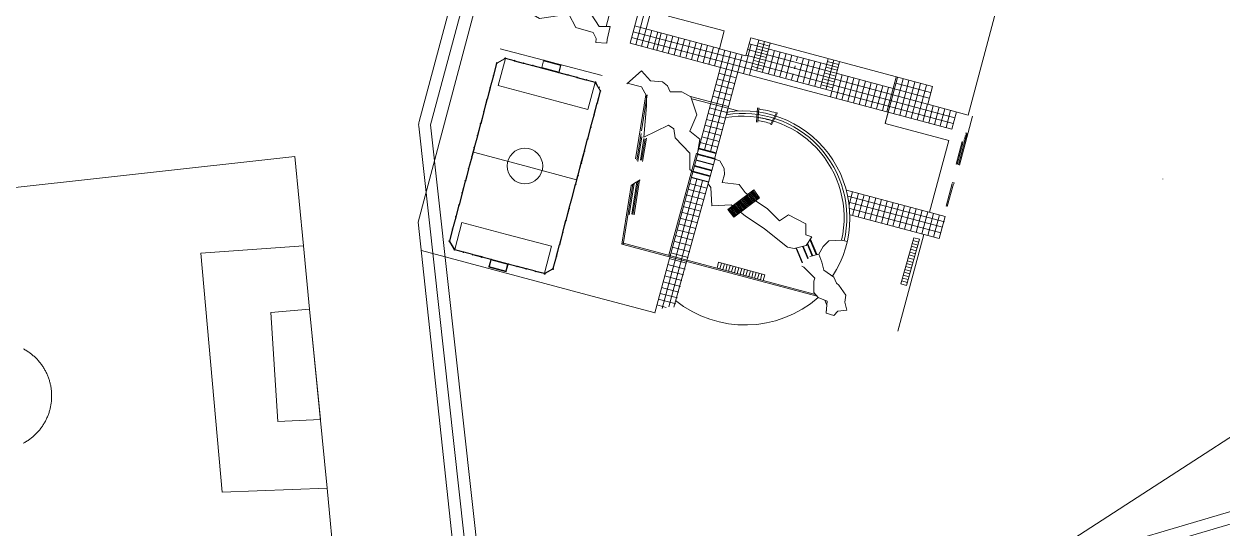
# Model space of a CAD drawing. Header units: metres. Extents: x 328903 to 333883, y 373406 to 381110.
# Drawn here: x 331306.1 to 331506.2, y 375853.1 to 375937.3 of the extents above; entities that cross this region are included whole.
import ezdxf

# ---------------------------------------------------------------- set-up
doc = ezdxf.new("R2010")
doc.units = ezdxf.units.M
doc.header["$MEASUREMENT"] = 0
for name, color, linetype in [('Aukalínur', 7, 'Continuous'), ('Byggingar', 7, 'Continuous'), ('Gangstétt', 7, 'Continuous'), ('Lóðir', 7, 'Continuous')]:
    doc.layers.add(name, color=color, linetype=linetype)

msp = doc.modelspace()

# ---------------------------------------------------------------- linework, layer by layer
at = {"layer": 'Aukalínur', "color": 18, "linetype": 'Continuous', "lineweight": 0, "ltscale": 3.31832, "true_color": 0x000000, "flags": 128}
for points in [[(331407.283, 375934.115), (331418.696, 375976.979)], [(331408.249, 375933.858), (331418.34, 375971.757)], [(331409.97, 375936.499), (331419.303, 375971.495)], [(331407.584, 375953.026), (331403.286, 375936.912)], [(331401.576, 375934.233), (331401.606, 375934.893), (331401.101, 375935.903), (331398.239, 375936.744), (331397.061, 375938.931), (331392.179, 375938.258), (331389.486, 375939.772), (331388.98, 375942.632), (331393.357, 375942.464), (331396.556, 375942.296), (331399.081, 375941.454), (331399.081, 375939.772), (331400.764, 375938.931), (331402.111, 375936.912), (331403.963, 375936.912), (331403.458, 375934.725), (331403.4, 375934.087)], [(331407.792, 375936.029), (331426.385, 375931.085)], [(331408.054, 375937.011), (331422.182, 375933.242)], [(331409.196, 375933.605), (331409.97, 375936.5)], [(331410.162, 375933.347), (331410.936, 375936.241)], [(331411.128, 375933.089), (331411.902, 375935.983)], [(331411.747, 375932.923), (331412.509, 375935.776)], [(331403.4, 375934.087), (331401.576, 375934.233)], [(331407.283, 375934.116), (331427.205, 375928.795)], [(331407.54, 375935.081), (331427.2, 375929.831)], [(331412.713, 375932.665), (331413.475, 375935.518)], [(331413.679, 375932.407), (331414.441, 375935.26)], [(331414.645, 375932.149), (331415.408, 375935.001)], [(331415.611, 375931.891), (331416.374, 375934.743)], [(331416.577, 375931.633), (331417.34, 375934.485)], [(331417.544, 375931.375), (331418.306, 375934.227)], [(331418.51, 375931.117), (331419.272, 375933.968)], [(331419.476, 375930.859), (331420.238, 375933.71)], [(331427.54, 375933.924), (331426.241, 375929.053)], [(331427.169, 375934.024), (331442.029, 375930.028)], [(331428.767, 375934.629), (331427.491, 375929.845)], [(331429.733, 375934.37), (331428.457, 375929.588)], [(331428.639, 375934.146), (331430.57, 375933.627)], [(331430.699, 375934.11), (331429.424, 375929.33)], [(331402.635, 375928.718), (331385.568, 375933.178)], [(331386.338, 375931.621), (331386.42, 375931.668)], [(331386.512, 375931.644), (331386.42, 375931.668)], [(331424.103, 375932.678), (331419.733, 375916.295)], [(331420.442, 375930.601), (331421.204, 375933.452)], [(331425.069, 375932.421), (331420.699, 375916.037)], [(331422.17, 375933.194), (331421.41, 375930.343)], [(331423.136, 375932.936), (331422.376, 375930.085)], [(331426.035, 375932.163), (331425.274, 375929.311)], [(331426.651, 375932.092), (331456.958, 375923.938)], [(331426.911, 375933.058), (331434.644, 375930.978)], [(331428.125, 375932.223), (331430.057, 375931.704)], [(331428.383, 375933.189), (331430.315, 375932.67)], [(331431.407, 375932.884), (331430.39, 375929.072)], [(331432.372, 375932.624), (331431.356, 375928.814)], [(331433.338, 375932.365), (331432.322, 375928.557)], [(331434.304, 375932.105), (331433.289, 375928.299)], [(331435.27, 375931.845), (331435.082, 375931.144)], [(331384.991, 375930.713), (331384.477, 375928.779)], [(331384.535, 375928.764), (331385.049, 375930.698)], [(331384.933, 375930.729), (331384.957, 375930.82)], [(331385.049, 375930.698), (331384.933, 375930.729)], [(331385.039, 375930.868), (331384.957, 375930.82)], [(331385.1, 375930.764), (331385.039, 375930.868)], [(331385.1, 375930.764), (331385.049, 375930.698)], [(331385.07, 375930.816), (331386.368, 375931.569)], [(331385.1, 375930.764), (331386.398, 375931.517)], [(331386.481, 375931.528), (331385.282, 375927.017)], [(331386.398, 375931.517), (331386.338, 375931.621)], [(331386.398, 375931.517), (331386.481, 375931.528)], [(331386.481, 375931.528), (331386.512, 375931.644)], [(331386.481, 375931.528), (331387.931, 375931.142)], [(331386.496, 375931.586), (331387.947, 375931.2)], [(331387.931, 375931.142), (331387.962, 375931.258)], [(331388.009, 375931.122), (331387.931, 375931.142)], [(331387.962, 375931.258), (331388.039, 375931.238)], [(331388.039, 375931.238), (331388.009, 375931.122)], [(331389.459, 375930.736), (331388.009, 375931.122)], [(331389.475, 375930.794), (331388.024, 375931.18)], [(331389.459, 375930.736), (331389.49, 375930.852)], [(331389.536, 375930.716), (331389.459, 375930.736)], [(331389.49, 375930.852), (331389.567, 375930.832)], [(331389.567, 375930.832), (331389.536, 375930.716)], [(331389.536, 375930.716), (331390.987, 375930.33)], [(331389.552, 375930.774), (331391.002, 375930.388)], [(331390.987, 375930.33), (331391.018, 375930.446)], [(331391.064, 375930.309), (331390.987, 375930.33)], [(331391.018, 375930.446), (331391.095, 375930.425)], [(331391.095, 375930.425), (331391.064, 375930.309)], [(331391.064, 375930.309), (331392.515, 375929.924)], [(331391.08, 375930.367), (331392.53, 375929.982)], [(331392.515, 375929.924), (331392.546, 375930.04)], [(331392.515, 375929.924), (331393.965, 375929.538)], [(331392.592, 375929.903), (331392.515, 375929.924)], [(331392.841, 375931.152), (331392.546, 375930.04)], [(331392.546, 375930.04), (331393.996, 375929.654)], [(331392.546, 375930.04), (331392.623, 375930.019)], [(331392.623, 375930.019), (331392.592, 375929.903)], [(331392.841, 375931.152), (331392.872, 375931.268)], [(331392.841, 375931.152), (331394.292, 375930.766)], [(331392.919, 375931.131), (331392.841, 375931.152)], [(331392.872, 375931.268), (331394.323, 375930.882)], [(331392.949, 375931.247), (331392.872, 375931.268)], [(331392.949, 375931.247), (331392.919, 375931.131)], [(331395.742, 375930.38), (331394.292, 375930.766)], [(331395.773, 375930.496), (331394.323, 375930.882)], [(331395.369, 375929.289), (331395.665, 375930.401)], [(331395.742, 375930.38), (331395.447, 375929.268)], [(331395.696, 375930.517), (331395.665, 375930.401)], [(331395.665, 375930.401), (331395.742, 375930.38)], [(331395.696, 375930.517), (331395.773, 375930.496)], [(331395.742, 375930.38), (331395.773, 375930.496)], [(331418.595, 375915.945), (331422.374, 375930.085)], [(331427.2, 375929.831), (331426.112, 375930.121)], [(331426.381, 375931.087), (331461.525, 375921.636)], [(331427.2, 375929.831), (331461.268, 375920.67)], [(331427.592, 375930.253), (331429.523, 375929.734)], [(331427.861, 375931.258), (331429.793, 375930.739)], [(331434.644, 375930.978), (331457.219, 375924.908)], [(331434.869, 375930.344), (331434.734, 375929.838)], [(331436.235, 375931.586), (331435.221, 375927.784)], [(331437.201, 375931.326), (331436.187, 375927.526)], [(331438.167, 375931.066), (331437.153, 375927.268)], [(331439.132, 375930.807), (331438.12, 375927.011)], [(331440.356, 375931.513), (331439.086, 375926.753)], [(331439.978, 375930.096), (331441.909, 375929.577)], [(331441.321, 375931.254), (331440.052, 375926.495)], [(331440.233, 375931.053), (331442.164, 375930.534)], [(331442.287, 375930.994), (331441.018, 375926.238)], [(331384.456, 375928.702), (331383.942, 375926.768)], [(331384, 375926.752), (331384.514, 375928.686)], [(331384.398, 375928.717), (331384.419, 375928.795)], [(331384.514, 375928.686), (331384.398, 375928.717)], [(331384.419, 375928.795), (331384.535, 375928.764)], [(331384.535, 375928.764), (331384.514, 375928.686)], [(331395.416, 375929.152), (331393.965, 375929.538)], [(331395.447, 375929.268), (331393.996, 375929.654)], [(331395.369, 375929.289), (331395.338, 375929.173)], [(331395.338, 375929.173), (331395.416, 375929.152)], [(331395.447, 375929.268), (331395.369, 375929.289)], [(331395.416, 375929.152), (331395.447, 375929.268)], [(331396.866, 375928.767), (331395.416, 375929.152)], [(331396.882, 375928.825), (331395.431, 375929.21)], [(331396.897, 375928.883), (331396.866, 375928.767)], [(331396.866, 375928.767), (331396.944, 375928.746)], [(331396.974, 375928.862), (331396.897, 375928.883)], [(331396.944, 375928.746), (331396.974, 375928.862)], [(331398.394, 375928.36), (331396.944, 375928.746)], [(331398.41, 375928.418), (331396.959, 375928.804)], [(331398.425, 375928.476), (331398.394, 375928.36)], [(331398.394, 375928.36), (331398.471, 375928.34)], [(331398.502, 375928.456), (331398.425, 375928.476)], [(331398.471, 375928.34), (331398.502, 375928.456)], [(331398.471, 375928.34), (331399.922, 375927.954)], [(331398.487, 375928.398), (331399.937, 375928.012)], [(331399.953, 375928.07), (331399.922, 375927.954)], [(331399.922, 375927.954), (331399.999, 375927.934)], [(331400.03, 375928.05), (331399.953, 375928.07)], [(331399.999, 375927.934), (331400.03, 375928.05)], [(331401.45, 375927.548), (331399.999, 375927.934)], [(331401.465, 375927.606), (331400.015, 375927.992)], [(331406.739, 375927.331), (331409.181, 375929.509)], [(331409.181, 375929.509), (331409.181, 375929.509), (331410.696, 375927.827), (331412.717, 375927.659), (331413.558, 375926.986), (331414.01, 375925.966), (331415.936, 375925.966), (331417.463, 375925.17), (331418.458, 375922.118), (331417.262, 375919.415), (331418.945, 375918.069), (331418.565, 375915.768), (331418.617, 375915.663)], [(331421.381, 375914.754), (331425.273, 375929.311)], [(331421.858, 375928.153), (331424.756, 375927.378)], [(331422.116, 375929.119), (331425.014, 375928.344)], [(331427.205, 375928.795), (331461.025, 375919.763)], [(331427.44, 375929.652), (331427.211, 375928.794)], [(331434.509, 375928.995), (331434.255, 375928.041)], [(331439.462, 375928.162), (331441.393, 375927.643)], [(331439.72, 375929.13), (331441.651, 375928.611)], [(331442.737, 375928.802), (331441.703, 375924.923)], [(331443.703, 375928.542), (331442.669, 375924.665)], [(331444.669, 375928.283), (331443.635, 375924.407)], [(331445.634, 375928.023), (331444.601, 375924.149)], [(331446.6, 375927.763), (331445.567, 375923.891)], [(331451.944, 375928.397), (331449.881, 375920.668)], [(331451.941, 375928.385), (331449.909, 375920.767)], [(331451.712, 375928.46), (331450.165, 375922.663)], [(331452.907, 375928.128), (331451.364, 375922.343)], [(331453.873, 375927.87), (331452.33, 375922.085)], [(331383.922, 375926.69), (331383.407, 375924.756)], [(331383.465, 375924.741), (331383.98, 375926.675)], [(331383.864, 375926.706), (331383.884, 375926.783)], [(331383.98, 375926.675), (331383.864, 375926.706)], [(331383.884, 375926.783), (331384, 375926.752)], [(331384, 375926.752), (331383.98, 375926.675)], [(331385.282, 375927.017), (331392.766, 375925.027)], [(331401.45, 375927.548), (331400.251, 375923.037)], [(331401.45, 375927.548), (331401.481, 375927.664)], [(331401.516, 375927.497), (331401.45, 375927.548)], [(331401.481, 375927.664), (331401.572, 375927.64)], [(331401.516, 375927.497), (331401.62, 375927.557)], [(331402.269, 375926.199), (331401.516, 375927.497)], [(331402.321, 375926.229), (331401.568, 375927.527)], [(331401.62, 375927.557), (331401.572, 375927.64)], [(331401.766, 375924.182), (331402.28, 375926.116)], [(331402.338, 375926.101), (331401.824, 375924.167)], [(331402.247, 375926.752), (331402.129, 375926.783)], [(331402.269, 375926.199), (331402.373, 375926.259)], [(331402.269, 375926.199), (331402.28, 375926.116)], [(331402.28, 375926.116), (331402.396, 375926.085)], [(331402.373, 375926.259), (331402.421, 375926.177)], [(331402.396, 375926.085), (331402.421, 375926.177)], [(331417.765, 375912.638), (331417.262, 375913.022), (331417.262, 375915.714), (331414.82, 375918.3), (331414.608, 375919.788), (331413.712, 375920.409), (331409.58, 375918.432), (331410.023, 375923.621), (331410.023, 375925.304), (331409.181, 375926.818), (331406.825, 375927.407)], [(331421.341, 375926.221), (331424.24, 375925.446)], [(331421.6, 375927.187), (331424.498, 375926.412)], [(331439.194, 375927.158), (331441.125, 375926.639)], [(331440.967, 375926.044), (331440.737, 375925.181)], [(331447.566, 375927.504), (331446.533, 375923.633)], [(331448.532, 375927.244), (331447.5, 375923.375)], [(331449.497, 375926.984), (331448.466, 375923.117)], [(331450.463, 375926.725), (331449.432, 375922.859)], [(331451.686, 375927.431), (331457.479, 375925.874)], [(331454.84, 375927.612), (331453.296, 375921.827)], [(331455.806, 375927.355), (331454.263, 375921.569)], [(331456.772, 375927.097), (331455.229, 375921.311)], [(331383.387, 375924.679), (331382.873, 375922.745)], [(331382.931, 375922.73), (331383.445, 375924.664)], [(331383.329, 375924.694), (331383.349, 375924.772)], [(331383.445, 375924.664), (331383.329, 375924.694)], [(331383.349, 375924.772), (331383.465, 375924.741)], [(331383.465, 375924.741), (331383.445, 375924.664)], [(331400.251, 375923.037), (331392.766, 375925.027)], [(331401.231, 375922.171), (331401.745, 375924.105)], [(331401.803, 375924.089), (331401.289, 375922.155)], [(331401.766, 375924.182), (331401.745, 375924.105)], [(331401.745, 375924.105), (331401.861, 375924.074)], [(331401.882, 375924.151), (331401.766, 375924.182)], [(331401.861, 375924.074), (331401.882, 375924.151)], [(331409.91, 375925.506), (331408.196, 375914.813)], [(331410.147, 375925.468), (331409.186, 375919.472)], [(331417.396, 375925.205), (331423.723, 375923.513)], [(331425.327, 375922.789), (331417.579, 375924.813)], [(331421.083, 375925.254), (331423.981, 375924.479)], [(331456.958, 375923.938), (331456.195, 375921.053)], [(331382.852, 375922.668), (331382.338, 375920.734)], [(331382.396, 375920.718), (331382.91, 375922.652)], [(331382.794, 375922.683), (331382.815, 375922.76)], [(331382.91, 375922.652), (331382.794, 375922.683)], [(331382.815, 375922.76), (331382.931, 375922.73)], [(331382.931, 375922.73), (331382.91, 375922.652)], [(331400.697, 375920.159), (331401.211, 375922.093)], [(331401.269, 375922.078), (331400.755, 375920.144)], [(331401.231, 375922.171), (331401.211, 375922.093)], [(331401.211, 375922.093), (331401.327, 375922.062)], [(331401.347, 375922.14), (331401.231, 375922.171)], [(331401.327, 375922.062), (331401.347, 375922.14)], [(331420.308, 375922.355), (331423.206, 375921.58)], [(331420.566, 375923.322), (331423.465, 375922.547)], [(331423.576, 375922.545), (331423.423, 375922.392)], [(331428.596, 375923.321), (331428.42, 375920.918)], [(331428.795, 375923.307), (331428.619, 375920.904)], [(331431.727, 375922.545), (331430.73, 375920.552)], [(331431.906, 375922.455), (331430.909, 375920.463)], [(331456.19, 375921.054), (331456.503, 375922.226)], [(331457.925, 375923.658), (331457.161, 375920.795)], [(331458.891, 375923.4), (331458.127, 375920.537)], [(331459.857, 375923.143), (331459.093, 375920.279)], [(331460.824, 375922.885), (331460.059, 375920.021)], [(331461.79, 375922.627), (331461.025, 375919.763)], [(331464.491, 375921.907), (331462.319, 375913.762)], [(331384.91, 375821.311), (331373.979, 375920.493)], [(331382.318, 375920.656), (331381.803, 375918.722)], [(331381.861, 375918.707), (331382.376, 375920.641)], [(331382.259, 375920.672), (331382.28, 375920.749)], [(331382.376, 375920.641), (331382.259, 375920.672)], [(331382.28, 375920.749), (331382.396, 375920.718)], [(331382.396, 375920.718), (331382.376, 375920.641)], [(331400.162, 375918.148), (331400.676, 375920.082)], [(331400.734, 375920.067), (331400.22, 375918.133)], [(331400.697, 375920.159), (331400.676, 375920.082)], [(331400.676, 375920.082), (331400.792, 375920.051)], [(331400.813, 375920.128), (331400.697, 375920.159)], [(331400.792, 375920.051), (331400.813, 375920.128)], [(331419.794, 375920.421), (331422.692, 375919.647)], [(331420.052, 375921.388), (331422.95, 375920.613)], [(331449.881, 375920.668), (331460.51, 375917.83)], [(331381.783, 375918.645), (331381.269, 375916.711)], [(331381.327, 375916.695), (331381.841, 375918.629)], [(331381.725, 375918.66), (331381.745, 375918.738)], [(331381.841, 375918.629), (331381.725, 375918.66)], [(331381.745, 375918.738), (331381.861, 375918.707)], [(331381.861, 375918.707), (331381.841, 375918.629)], [(331399.627, 375916.137), (331400.141, 375918.071)], [(331400.199, 375918.055), (331399.685, 375916.121)], [(331400.162, 375918.148), (331400.141, 375918.071)], [(331400.141, 375918.071), (331400.257, 375918.04)], [(331400.278, 375918.117), (331400.162, 375918.148)], [(331400.257, 375918.04), (331400.278, 375918.117)], [(331409.115, 375919.027), (331408.402, 375914.576)], [(331409.226, 375918.459), (331408.563, 375914.322)], [(331409.585, 375918.167), (331409.011, 375914.584)], [(331409.786, 375918.156), (331409.208, 375914.55)], [(331410.006, 375918.268), (331409.378, 375914.349)], [(331419.278, 375918.488), (331422.177, 375917.713)], [(331419.536, 375919.455), (331422.435, 375918.68)], [(331460.51, 375917.83), (331457.316, 375905.86)], [(331462.748, 375917.699), (331461.739, 375913.916)], [(331463.533, 375919.093), (331462.125, 375913.813)], [(331463.008, 375917.8), (331463.37, 375917.704)], [(331463.059, 375917.994), (331463.421, 375917.897)], [(331463.111, 375918.187), (331463.473, 375918.09)], [(331463.163, 375918.38), (331463.525, 375918.284)], [(331463.214, 375918.573), (331463.576, 375918.477)], [(331463.266, 375918.767), (331463.628, 375918.67)], [(331463.317, 375918.96), (331463.679, 375918.863)], [(331463.365, 375919.138), (331463.727, 375919.041)], [(331380.863, 375915.183), (331381.055, 375915.908)], [(331381.113, 375915.893), (331380.921, 375915.168)], [(331381.248, 375916.634), (331381.055, 375915.908)], [(331381.113, 375915.893), (331381.306, 375916.618)], [(331381.113, 375915.893), (331389.729, 375913.602)], [(331381.19, 375916.649), (331381.211, 375916.726)], [(331381.19, 375916.649), (331381.211, 375916.726)], [(331381.306, 375916.618), (331381.19, 375916.649)], [(331381.306, 375916.618), (331381.19, 375916.649)], [(331381.211, 375916.726), (331381.327, 375916.695)], [(331381.211, 375916.726), (331381.327, 375916.695)], [(331381.327, 375916.695), (331381.306, 375916.618)], [(331381.327, 375916.695), (331381.306, 375916.618)], [(331399.093, 375914.125), (331399.607, 375916.059)], [(331399.665, 375916.044), (331399.151, 375914.11)], [(331399.627, 375916.137), (331399.607, 375916.059)], [(331399.607, 375916.059), (331399.723, 375916.028)], [(331399.743, 375916.106), (331399.627, 375916.137)], [(331399.723, 375916.028), (331399.743, 375916.106)], [(331418.617, 375915.663), (331411.412, 375889.092)], [(331418.385, 375915.726), (331413.766, 375898.69)], [(331418.737, 375916.458), (331421.635, 375915.684)], [(331418.763, 375916.555), (331421.661, 375915.78)], [(331419.021, 375917.521), (331421.919, 375916.747)], [(331462.941, 375917.648), (331461.932, 375913.865)], [(331298.037, 375909.272), (331351.304, 375915.166), (331352.749, 375900.268), (331351.304, 375915.166), (331298.037, 375909.272)], [(331298.037, 375909.272), (331351.304, 375915.166), (331352.749, 375900.268), (331335.613, 375899.05), (331339.169, 375859.142), (331356.673, 375859.82), (331358.004, 375846.1), (331304.906, 375841.121), (331358.004, 375846.1), (331356.673, 375859.82), (331339.169, 375859.142), (331335.613, 375899.05), (331352.749, 375900.268), (331351.304, 375915.166), (331298.037, 375909.272)], [(331380.328, 375913.172), (331380.842, 375915.106)], [(331380.328, 375913.172), (331380.842, 375915.106)], [(331380.9, 375915.09), (331380.386, 375913.156)], [(331380.9, 375915.09), (331380.386, 375913.156)], [(331380.804, 375915.198), (331380.784, 375915.121)], [(331380.804, 375915.198), (331380.784, 375915.121)], [(331380.784, 375915.121), (331380.9, 375915.09)], [(331380.784, 375915.121), (331380.9, 375915.09)], [(331380.921, 375915.168), (331380.804, 375915.198)], [(331380.921, 375915.168), (331380.804, 375915.198)], [(331380.9, 375915.09), (331380.921, 375915.168)], [(331380.9, 375915.09), (331380.921, 375915.168)], [(331398.558, 375912.114), (331399.072, 375914.048)], [(331399.13, 375914.032), (331398.616, 375912.098)], [(331399.093, 375914.125), (331399.072, 375914.048)], [(331399.072, 375914.048), (331399.188, 375914.017)], [(331399.209, 375914.094), (331399.093, 375914.125)], [(331399.188, 375914.017), (331399.209, 375914.094)], [(331421.49, 375914.828), (331414.592, 375890.046)], [(331418.023, 375913.684), (331420.921, 375912.91)], [(331418.255, 375914.554), (331421.153, 375913.779)], [(331418.281, 375914.65), (331421.179, 375913.876)], [(331418.513, 375915.52), (331421.464, 375914.732)], [(331418.539, 375915.617), (331421.49, 375914.828)], [(331421.464, 375914.732), (331422.273, 375914.464), (331423.019, 375913.195), (331423.086, 375912.167), (331422.649, 375910.835), (331425.51, 375910.498), (331426.521, 375909.153), (331428.036, 375907.975), (331430.224, 375906.461), (331432.244, 375904.442), (331433.759, 375905.451), (331436.621, 375903.937), (331436.621, 375902.087), (331437.631, 375901.75), (331436.694, 375900.345)], [(331379.793, 375911.16), (331380.307, 375913.094)], [(331380.365, 375913.079), (331379.851, 375911.145)], [(331380.27, 375913.187), (331380.249, 375913.11)], [(331380.249, 375913.11), (331380.365, 375913.079)], [(331380.386, 375913.156), (331380.27, 375913.187)], [(331380.365, 375913.079), (331380.386, 375913.156)], [(331398.344, 375911.311), (331389.729, 375913.602)], [(331398.344, 375911.311), (331398.537, 375912.036)], [(331398.595, 375912.021), (331398.402, 375911.296)], [(331398.558, 375912.114), (331398.537, 375912.036)], [(331398.558, 375912.114), (331398.537, 375912.036)], [(331398.537, 375912.036), (331398.653, 375912.006)], [(331398.537, 375912.036), (331398.653, 375912.006)], [(331398.674, 375912.083), (331398.558, 375912.114)], [(331398.674, 375912.083), (331398.558, 375912.114)], [(331398.653, 375912.006), (331398.674, 375912.083)], [(331398.653, 375912.006), (331398.674, 375912.083)], [(331417.506, 375911.751), (331420.404, 375910.977)], [(331417.739, 375912.621), (331420.637, 375911.846)], [(331417.764, 375912.718), (331420.663, 375911.943)], [(331417.997, 375913.588), (331420.895, 375912.813)], [(331379.258, 375909.149), (331379.773, 375911.083)], [(331379.831, 375911.067), (331379.316, 375909.133)], [(331379.735, 375911.176), (331379.715, 375911.098)], [(331379.715, 375911.098), (331379.831, 375911.067)], [(331379.851, 375911.145), (331379.735, 375911.176)], [(331379.831, 375911.067), (331379.851, 375911.145)], [(331398.131, 375910.509), (331397.617, 375908.575)], [(331397.675, 375908.559), (331398.189, 375910.493)], [(331398.131, 375910.509), (331398.152, 375910.586)], [(331398.131, 375910.509), (331398.152, 375910.586)], [(331398.247, 375910.478), (331398.131, 375910.509)], [(331398.247, 375910.478), (331398.131, 375910.509)], [(331398.344, 375911.311), (331398.152, 375910.586)], [(331398.152, 375910.586), (331398.268, 375910.555)], [(331398.152, 375910.586), (331398.268, 375910.555)], [(331398.21, 375910.571), (331398.402, 375911.296)], [(331398.268, 375910.555), (331398.247, 375910.478)], [(331398.268, 375910.555), (331398.247, 375910.478)], [(331407.481, 375910.352), (331405.908, 375900.537)], [(331407.754, 375910.539), (331406.141, 375900.475)], [(331407.981, 375910.689), (331407.14, 375905.438)], [(331407.46, 375910.344), (331408.019, 375910.714), (331408.949, 375911.283)], [(331408.431, 375910.966), (331407.562, 375905.547)], [(331408.655, 375911.103), (331407.759, 375905.511)], [(331408.88, 375911.241), (331407.946, 375905.417)], [(331418.428, 375911.401), (331412.667, 375889.799)], [(331419.394, 375911.143), (331413.771, 375890.058)], [(331416.933, 375909.73), (331419.832, 375908.955)], [(331417.192, 375910.696), (331420.09, 375909.922)], [(331417.48, 375911.655), (331420.39, 375910.877)], [(331433.591, 375900.068), (331429.719, 375903.096), (331426.521, 375905.283), (331424.164, 375907.134), (331420.965, 375906.965), (331420.797, 375909.994), (331420.313, 375910.598)], [(331461.087, 375910.696), (331460.078, 375906.913)], [(331461.28, 375910.644), (331460.271, 375906.861)], [(331461.101, 375910.857), (331461.515, 375910.747)], [(331496.269, 375911.42), (331496.272, 375911.431)], [(331378.724, 375907.138), (331379.238, 375909.072)], [(331379.296, 375909.056), (331378.782, 375907.122)], [(331379.2, 375909.164), (331379.18, 375909.087)], [(331379.18, 375909.087), (331379.296, 375909.056)], [(331379.316, 375909.133), (331379.2, 375909.164)], [(331379.296, 375909.056), (331379.316, 375909.133)], [(331397.596, 375908.497), (331397.082, 375906.563)], [(331397.14, 375906.548), (331397.654, 375908.482)], [(331416.417, 375907.797), (331419.315, 375907.022)], [(331416.675, 375908.763), (331419.573, 375907.989)], [(331423.618, 375906.352), (331427.937, 375909.594)], [(331424.598, 375905.047), (331428.917, 375908.288)], [(331425.377, 375907.673), (331426.357, 375906.367)], [(331425.537, 375907.793), (331426.517, 375906.487)], [(331425.697, 375907.913), (331426.677, 375906.607)], [(331425.857, 375908.033), (331426.837, 375906.727)], [(331426.017, 375908.153), (331426.997, 375906.848)], [(331426.177, 375908.273), (331427.157, 375906.968)], [(331426.337, 375908.393), (331427.317, 375907.088)], [(331426.497, 375908.513), (331427.477, 375907.208)], [(331426.657, 375908.633), (331427.637, 375907.328)], [(331426.817, 375908.753), (331427.797, 375907.448)], [(331426.977, 375908.873), (331427.957, 375907.568)], [(331427.137, 375908.993), (331428.117, 375907.688)], [(331427.297, 375909.114), (331428.277, 375907.808)], [(331427.457, 375909.234), (331428.437, 375907.928)], [(331427.617, 375909.354), (331428.597, 375908.048)], [(331427.777, 375909.474), (331428.757, 375908.168)], [(331427.937, 375909.594), (331428.917, 375908.288)], [(331443.416, 375909.573), (331459.913, 375905.166)], [(331443.667, 375908.559), (331459.799, 375904.249)], [(331444.455, 375909.296), (331443.871, 375907.11)], [(331445.421, 375909.038), (331444.436, 375905.348)], [(331446.387, 375908.78), (331445.402, 375905.09)], [(331447.354, 375908.522), (331446.368, 375904.831)], [(331448.32, 375908.263), (331447.334, 375904.573)], [(331449.286, 375908.005), (331448.3, 375904.315)], [(331450.252, 375907.747), (331449.266, 375904.057)], [(331378.189, 375905.126), (331378.703, 375907.06)], [(331378.761, 375907.045), (331378.247, 375905.111)], [(331378.666, 375907.153), (331378.645, 375907.076)], [(331378.645, 375907.076), (331378.761, 375907.045)], [(331378.782, 375907.122), (331378.666, 375907.153)], [(331378.761, 375907.045), (331378.782, 375907.122)], [(331397.062, 375906.486), (331396.548, 375904.552)], [(331396.606, 375904.536), (331397.12, 375906.47)], [(331397.062, 375906.486), (331397.082, 375906.563)], [(331397.178, 375906.455), (331397.062, 375906.486)], [(331397.082, 375906.563), (331397.198, 375906.532)], [(331397.198, 375906.532), (331397.178, 375906.455)], [(331415.9, 375905.864), (331418.798, 375905.089)], [(331416.158, 375906.83), (331419.057, 375906.056)], [(331423.618, 375906.352), (331424.598, 375905.047)], [(331423.778, 375906.472), (331424.758, 375905.167)], [(331423.938, 375906.592), (331424.918, 375905.287)], [(331424.098, 375906.712), (331425.078, 375905.407)], [(331424.258, 375906.832), (331425.238, 375905.527)], [(331424.418, 375906.952), (331425.398, 375905.647)], [(331424.578, 375907.072), (331425.558, 375905.767)], [(331424.738, 375907.192), (331425.718, 375905.887)], [(331424.898, 375907.313), (331425.877, 375906.007)], [(331425.057, 375907.433), (331426.037, 375906.127)], [(331425.217, 375907.553), (331426.197, 375906.247)], [(331443.849, 375907.574), (331459.444, 375903.408)], [(331443.982, 375906.504), (331459.186, 375902.442)], [(331451.218, 375907.489), (331450.232, 375903.799)], [(331452.184, 375907.231), (331451.198, 375903.541)], [(331453.15, 375906.973), (331452.164, 375903.283)], [(331454.116, 375906.715), (331453.131, 375903.025)], [(331455.083, 375906.457), (331454.097, 375902.767)], [(331456.049, 375906.199), (331455.063, 375902.509)], [(331457.015, 375905.941), (331456.029, 375902.25)], [(331457.981, 375905.683), (331456.995, 375901.992)], [(331377.654, 375903.115), (331378.168, 375905.049)], [(331378.226, 375905.033), (331377.712, 375903.099)], [(331378.008, 375899.656), (331379.207, 375904.167)], [(331378.131, 375905.142), (331378.11, 375905.064)], [(331378.11, 375905.064), (331378.226, 375905.033)], [(331378.247, 375905.111), (331378.131, 375905.142)], [(331378.226, 375905.033), (331378.247, 375905.111)], [(331379.207, 375904.167), (331386.692, 375902.177)], [(331396.527, 375904.474), (331396.013, 375902.54)], [(331396.071, 375902.525), (331396.585, 375904.459)], [(331396.527, 375904.474), (331396.548, 375904.552)], [(331396.643, 375904.444), (331396.527, 375904.474)], [(331396.548, 375904.552), (331396.664, 375904.521)], [(331396.664, 375904.521), (331396.643, 375904.444)], [(331415.383, 375903.931), (331418.282, 375903.156)], [(331415.642, 375904.897), (331418.54, 375904.123)], [(331444.047, 375905.451), (331458.928, 375901.476)], [(331458.947, 375905.424), (331457.961, 375901.734)], [(331459.913, 375905.166), (331458.927, 375901.476)], [(331377.12, 375901.103), (331377.634, 375903.037)], [(331377.12, 375901.103), (331377.634, 375903.037)], [(331377.692, 375903.022), (331377.178, 375901.088)], [(331377.692, 375903.022), (331377.178, 375901.088)], [(331377.596, 375903.13), (331377.576, 375903.053)], [(331377.576, 375903.053), (331377.692, 375903.022)], [(331377.712, 375903.099), (331377.596, 375903.13)], [(331377.692, 375903.022), (331377.712, 375903.099)], [(331394.176, 375900.187), (331386.692, 375902.177)], [(331395.992, 375902.463), (331395.478, 375900.529)], [(331395.536, 375900.514), (331396.05, 375902.448)], [(331395.992, 375902.463), (331396.013, 375902.54)], [(331396.108, 375902.432), (331395.992, 375902.463)], [(331396.013, 375902.54), (331396.129, 375902.51)], [(331396.129, 375902.51), (331396.108, 375902.432)], [(331414.867, 375901.998), (331417.765, 375901.223)], [(331415.125, 375902.964), (331418.023, 375902.19)], [(331456.331, 375902.17), (331452.023, 375886.027)], [(331356.673, 375859.82), (331353.777, 375889.669), (331352.749, 375900.268), (331353.777, 375889.669), (331347.289, 375889.116), (331348.437, 375870.941), (331355.563, 375871.266), (331353.777, 375889.669)], [(331377.062, 375901.119), (331377.037, 375901.027)], [(331377.085, 375900.945), (331377.037, 375901.027)], [(331377.178, 375901.088), (331377.062, 375901.119)], [(331377.189, 375901.005), (331377.085, 375900.945)], [(331377.137, 375900.975), (331377.89, 375899.677)], [(331377.189, 375901.005), (331377.178, 375901.088)], [(331377.189, 375901.005), (331377.942, 375899.707)], [(331377.942, 375899.707), (331377.838, 375899.647)], [(331377.942, 375899.707), (331378.008, 375899.656)], [(331378.008, 375899.656), (331377.977, 375899.54)], [(331378.008, 375899.656), (331379.459, 375899.27)], [(331392.977, 375895.676), (331394.176, 375900.187)], [(331395.458, 375900.452), (331394.943, 375898.518)], [(331395.002, 375898.502), (331395.516, 375900.436)], [(331395.458, 375900.452), (331395.478, 375900.529)], [(331395.574, 375900.421), (331395.458, 375900.452)], [(331395.478, 375900.529), (331395.594, 375900.498)], [(331395.594, 375900.498), (331395.574, 375900.421)], [(331438.536, 375891.835), (331405.908, 375900.537)], [(331438.249, 375892.16), (331405.947, 375900.775)], [(331414.35, 375900.065), (331417.248, 375899.29)], [(331414.608, 375901.031), (331417.506, 375900.257)], [(331433.591, 375900.068), (331434.703, 375899.847), (331436.694, 375900.345)], [(331435.013, 375899.816), (331436.03, 375897.42)], [(331435.105, 375899.855), (331436.106, 375897.498)], [(331436.088, 375900.193), (331436.977, 375898.099)], [(331436.186, 375900.218), (331437.03, 375898.231)], [(331436.855, 375900.587), (331437.715, 375898.562)], [(331436.921, 375900.686), (331437.818, 375898.575)], [(331437.31, 375901.33), (331438.39, 375898.784)], [(331437.402, 375901.369), (331438.454, 375898.89)], [(331442.609, 375901.192), (331440.459, 375901.122), (331439.517, 375900.131), (331438.809, 375898.89)], [(331442.609, 375901.192), (331443.552, 375900.976)], [(331455.09, 375899.434), (331454.127, 375899.702)], [(331455.224, 375899.915), (331454.261, 375900.184)], [(331455.359, 375900.397), (331454.395, 375900.666)], [(331455.493, 375900.878), (331454.53, 375901.147)], [(331372.431, 375899.489), (331400.943, 375891.884)], [(331377.838, 375899.647), (331377.885, 375899.565)], [(331377.977, 375899.54), (331377.885, 375899.565)], [(331377.993, 375899.598), (331379.443, 375899.212)], [(331379.459, 375899.27), (331379.428, 375899.154)], [(331379.428, 375899.154), (331379.505, 375899.134)], [(331379.536, 375899.25), (331379.459, 375899.27)], [(331379.505, 375899.134), (331379.536, 375899.25)], [(331380.971, 375898.806), (331379.52, 375899.192)], [(331380.986, 375898.864), (331379.536, 375899.25)], [(331380.986, 375898.864), (331380.956, 375898.748)], [(331380.956, 375898.748), (331381.033, 375898.728)], [(331381.064, 375898.844), (331380.986, 375898.864)], [(331381.033, 375898.728), (331381.064, 375898.844)], [(331381.048, 375898.786), (331382.499, 375898.4)], [(331381.064, 375898.844), (331382.514, 375898.458)], [(331382.514, 375898.458), (331382.483, 375898.342)], [(331382.483, 375898.342), (331382.561, 375898.321)], [(331382.592, 375898.437), (331382.514, 375898.458)], [(331382.561, 375898.321), (331382.592, 375898.437)], [(331382.576, 375898.379), (331384.027, 375897.994)], [(331382.592, 375898.437), (331384.042, 375898.052)], [(331383.716, 375896.824), (331384.011, 375897.936)], [(331384.089, 375897.915), (331383.793, 375896.803)], [(331384.042, 375898.052), (331384.011, 375897.936)], [(331384.011, 375897.936), (331385.462, 375897.55)], [(331384.011, 375897.936), (331384.089, 375897.915)], [(331384.042, 375898.052), (331385.493, 375897.666)], [(331384.119, 375898.031), (331384.042, 375898.052)], [(331384.089, 375897.915), (331384.119, 375898.031)], [(331386.943, 375897.28), (331385.493, 375897.666)], [(331394.923, 375898.44), (331394.409, 375896.506)], [(331394.467, 375896.491), (331394.981, 375898.425)], [(331394.923, 375898.44), (331394.943, 375898.518)], [(331395.039, 375898.41), (331394.923, 375898.44)], [(331394.943, 375898.518), (331395.06, 375898.487)], [(331395.06, 375898.487), (331395.039, 375898.41)], [(331413.834, 375898.132), (331416.733, 375897.357)], [(331414.093, 375899.098), (331416.991, 375898.323)], [(331437.303, 375898.51), (331438.809, 375898.89), (331439.314, 375897.544), (331439.651, 375896.198), (331441.334, 375895.021), (331441.751, 375894.049), (331442.138, 375893.687), (331443.312, 375892.025)], [(331454.552, 375897.507), (331453.589, 375897.776)], [(331454.687, 375897.989), (331453.723, 375898.258)], [(331454.821, 375898.47), (331453.858, 375898.739)], [(331454.955, 375898.952), (331453.992, 375899.221)], [(331383.716, 375896.824), (331383.685, 375896.708)], [(331383.685, 375896.708), (331385.135, 375896.322)], [(331383.762, 375896.687), (331383.685, 375896.708)], [(331383.716, 375896.824), (331385.166, 375896.438)], [(331383.793, 375896.803), (331383.716, 375896.824)], [(331383.762, 375896.687), (331383.793, 375896.803)], [(331386.586, 375895.936), (331385.135, 375896.322)], [(331386.617, 375896.052), (331385.166, 375896.438)], [(331386.912, 375897.164), (331385.462, 375897.55)], [(331386.508, 375895.957), (331386.539, 375896.073)], [(331386.508, 375895.957), (331386.586, 375895.936)], [(331386.835, 375897.185), (331386.539, 375896.073)], [(331386.539, 375896.073), (331386.617, 375896.052)], [(331386.617, 375896.052), (331386.586, 375895.936)], [(331386.617, 375896.052), (331386.912, 375897.164)], [(331386.835, 375897.185), (331386.866, 375897.301)], [(331386.912, 375897.164), (331386.835, 375897.185)], [(331386.866, 375897.301), (331386.943, 375897.28)], [(331386.943, 375897.28), (331386.912, 375897.164)], [(331388.378, 375896.837), (331386.928, 375897.222)], [(331388.394, 375896.895), (331386.943, 375897.28)], [(331388.363, 375896.779), (331388.394, 375896.895)], [(331388.44, 375896.758), (331388.363, 375896.779)], [(331388.394, 375896.895), (331388.471, 375896.874)], [(331388.471, 375896.874), (331388.44, 375896.758)], [(331389.906, 375896.43), (331388.455, 375896.816)], [(331389.921, 375896.489), (331388.471, 375896.874)], [(331389.891, 375896.372), (331389.921, 375896.489)], [(331389.968, 375896.352), (331389.891, 375896.372)], [(331389.921, 375896.489), (331389.999, 375896.468)], [(331389.999, 375896.468), (331389.968, 375896.352)], [(331389.983, 375896.41), (331391.434, 375896.024)], [(331389.999, 375896.468), (331391.449, 375896.082)], [(331391.418, 375895.966), (331391.449, 375896.082)], [(331391.496, 375895.946), (331391.418, 375895.966)], [(331391.449, 375896.082), (331391.527, 375896.062)], [(331391.527, 375896.062), (331391.496, 375895.946)], [(331392.962, 375895.618), (331391.511, 375896.004)], [(331392.977, 375895.676), (331391.527, 375896.062)], [(331392.977, 375895.676), (331392.946, 375895.56)], [(331393.06, 375895.687), (331392.977, 375895.676)], [(331394.358, 375896.44), (331393.06, 375895.687)], [(331393.06, 375895.687), (331393.12, 375895.583)], [(331394.388, 375896.388), (331393.09, 375895.635)], [(331394.358, 375896.44), (331394.409, 375896.506)], [(331394.358, 375896.44), (331394.418, 375896.336)], [(331394.409, 375896.506), (331394.525, 375896.476)], [(331394.418, 375896.336), (331394.5, 375896.384)], [(331394.525, 375896.476), (331394.5, 375896.384)], [(331413.319, 375896.198), (331416.217, 375895.424)], [(331413.577, 375897.165), (331416.475, 375896.39)], [(331422.552, 375897.382), (331422.294, 375896.415)], [(331423.035, 375897.253), (331422.778, 375896.287)], [(331423.518, 375897.124), (331423.261, 375896.158)], [(331424.001, 375896.995), (331423.744, 375896.029)], [(331424.485, 375896.866), (331424.227, 375895.9)], [(331424.968, 375896.737), (331424.71, 375895.771)], [(331425.451, 375896.609), (331425.193, 375895.642)], [(331425.934, 375896.48), (331425.676, 375895.514)], [(331426.417, 375896.351), (331426.159, 375895.385)], [(331426.9, 375896.222), (331426.642, 375895.256)], [(331427.383, 375896.093), (331427.126, 375895.127)], [(331427.866, 375895.964), (331427.609, 375894.998)], [(331428.35, 375895.836), (331428.092, 375894.869)], [(331428.833, 375895.707), (331428.575, 375894.74)], [(331438.134, 375894.854), (331436.284, 375896.703), (331435.949, 375896.871)], [(331454.015, 375895.581), (331453.051, 375895.85)], [(331454.149, 375896.062), (331453.186, 375896.331)], [(331454.283, 375896.544), (331453.32, 375896.813)], [(331454.418, 375897.026), (331453.455, 375897.294)], [(331392.946, 375895.56), (331393.038, 375895.536)], [(331393.12, 375895.583), (331393.038, 375895.536)], [(331412.803, 375894.265), (331415.701, 375893.49)], [(331413.061, 375895.231), (331415.96, 375894.457)], [(331429.316, 375895.578), (331429.058, 375894.612)], [(331438.134, 375894.854), (331437.98, 375894.372), (331437.98, 375892.465), (331438.714, 375891.634), (331440.23, 375890.998), (331440.035, 375888.994)], [(331440.035, 375889.043), (331441.307, 375888.652), (331441.992, 375889.336), (331443.508, 375889.532), (331443.166, 375890.852), (331443.312, 375892.025), (331442.138, 375893.687), (331441.751, 375894.049)], [(331453.611, 375894.136), (331452.648, 375894.405)], [(331453.746, 375894.618), (331452.783, 375894.886)], [(331453.88, 375895.099), (331452.917, 375895.368)], [(331400.943, 375891.884), (331411.479, 375889.074)], [(331412.288, 375892.332), (331415.186, 375891.557)], [(331412.546, 375893.298), (331415.444, 375892.524)], [(331411.766, 375890.4), (331413.303, 375889.989)], [(331412.025, 375891.366), (331414.923, 375890.592)], [(331440.049, 375889.14), (331440.169, 375890.339), (331439.81, 375891.174)], [(331411.417, 375889.091), (331411.479, 375889.074)], [(331411.417, 375889.091), (331411.479, 375889.074)], [(331452.574, 375888.092), (331452.023, 375886.027)], [(331305.961, 375883.064), (331306.097, 375882.989), (331306.233, 375882.912), (331306.367, 375882.833), (331306.5, 375882.751), (331306.631, 375882.667), (331306.761, 375882.581), (331306.89, 375882.492), (331307.016, 375882.402), (331307.142, 375882.309), (331307.265, 375882.213), (331307.387, 375882.116), (331307.507, 375882.017), (331307.625, 375881.915), (331307.742, 375881.812), (331307.857, 375881.706), (331307.97, 375881.599), (331308.081, 375881.489), (331308.19, 375881.378), (331308.297, 375881.265), (331308.402, 375881.15), (331308.505, 375881.033), (331308.606, 375880.914), (331308.705, 375880.794), (331308.802, 375880.671), (331308.897, 375880.548), (331308.989, 375880.422), (331309.08, 375880.295), (331309.168, 375880.166), (331309.254, 375880.036), (331309.337, 375879.905), (331309.418, 375879.772), (331309.497, 375879.637), (331309.574, 375879.501), (331309.648, 375879.364), (331309.72, 375879.226), (331309.789, 375879.086), (331309.856, 375878.945), (331309.92, 375878.803), (331309.982, 375878.66), (331310.042, 375878.516), (331310.099, 375878.371), (331310.153, 375878.225), (331310.205, 375878.078), (331310.254, 375877.93), (331310.301, 375877.781), (331310.345, 375877.632), (331310.386, 375877.481), (331310.425, 375877.33), (331310.461, 375877.179), (331310.494, 375877.026), (331310.525, 375876.874), (331310.553, 375876.72), (331310.579, 375876.566), (331310.602, 375876.412), (331310.622, 375876.258), (331310.639, 375876.103), (331310.654, 375875.947), (331310.666, 375875.792), (331310.675, 375875.636), (331310.682, 375875.481), (331310.686, 375875.325), (331310.686, 375875.325), (331310.682, 375875.481), (331310.675, 375875.636), (331310.666, 375875.792), (331310.654, 375875.947), (331310.639, 375876.103), (331310.622, 375876.258), (331310.602, 375876.412), (331310.579, 375876.566), (331310.553, 375876.72), (331310.525, 375876.874), (331310.494, 375877.026), (331310.461, 375877.179), (331310.425, 375877.33), (331310.386, 375877.481), (331310.345, 375877.632), (331310.301, 375877.781), (331310.254, 375877.93), (331310.205, 375878.078), (331310.153, 375878.225), (331310.099, 375878.371), (331310.042, 375878.516), (331309.982, 375878.66), (331309.92, 375878.803), (331309.856, 375878.945), (331309.789, 375879.086), (331309.72, 375879.226), (331309.648, 375879.364), (331309.574, 375879.501), (331309.497, 375879.637), (331309.418, 375879.772), (331309.337, 375879.905), (331309.254, 375880.036), (331309.168, 375880.166), (331309.08, 375880.295), (331308.989, 375880.422), (331308.897, 375880.548), (331308.802, 375880.671), (331308.705, 375880.794), (331308.606, 375880.914), (331308.505, 375881.033), (331308.402, 375881.15), (331308.297, 375881.265), (331308.19, 375881.378), (331308.081, 375881.489), (331307.97, 375881.599), (331307.857, 375881.706), (331307.742, 375881.812), (331307.625, 375881.915), (331307.507, 375882.017), (331307.387, 375882.116), (331307.265, 375882.213), (331307.142, 375882.309), (331307.016, 375882.402), (331306.89, 375882.492), (331306.761, 375882.581), (331306.631, 375882.667), (331306.5, 375882.751), (331306.367, 375882.833), (331306.233, 375882.912), (331306.097, 375882.989), (331305.961, 375883.064)], [(331305.935, 375867.29), (331306.072, 375867.364), (331306.208, 375867.44), (331306.342, 375867.519), (331306.475, 375867.6), (331306.607, 375867.684), (331306.737, 375867.77), (331306.866, 375867.858), (331306.993, 375867.948), (331307.118, 375868.041), (331307.242, 375868.135), (331307.364, 375868.232), (331307.485, 375868.331), (331307.603, 375868.432), (331307.72, 375868.535), (331307.835, 375868.641), (331307.949, 375868.748), (331308.06, 375868.857), (331308.169, 375868.968), (331308.277, 375869.081), (331308.382, 375869.196), (331308.486, 375869.312), (331308.587, 375869.431), (331308.687, 375869.551), (331308.784, 375869.672), (331308.879, 375869.796), (331308.972, 375869.921), (331309.063, 375870.048), (331309.151, 375870.176), (331309.238, 375870.306), (331309.322, 375870.438), (331309.403, 375870.57), (331309.483, 375870.705), (331309.56, 375870.84), (331309.634, 375870.977), (331309.706, 375871.115), (331309.776, 375871.255), (331309.843, 375871.395), (331309.908, 375871.537), (331309.971, 375871.68), (331310.031, 375871.824), (331310.088, 375871.969), (331310.143, 375872.115), (331310.195, 375872.261), (331310.245, 375872.409), (331310.292, 375872.558), (331310.337, 375872.707), (331310.378, 375872.857), (331310.418, 375873.008), (331310.454, 375873.16), (331310.488, 375873.312), (331310.52, 375873.465), (331310.548, 375873.618), (331310.574, 375873.772), (331310.598, 375873.926), (331310.618, 375874.08), (331310.636, 375874.235), (331310.651, 375874.39), (331310.664, 375874.546), (331310.674, 375874.701), (331310.681, 375874.857), (331310.685, 375875.013), (331310.687, 375875.169), (331310.686, 375875.325), (331310.687, 375875.169), (331310.685, 375875.013), (331310.681, 375874.857), (331310.674, 375874.701), (331310.664, 375874.546), (331310.651, 375874.39), (331310.636, 375874.235), (331310.618, 375874.08), (331310.598, 375873.926), (331310.574, 375873.772), (331310.548, 375873.618), (331310.52, 375873.465), (331310.488, 375873.312), (331310.454, 375873.16), (331310.418, 375873.008), (331310.378, 375872.857), (331310.337, 375872.707), (331310.292, 375872.558), (331310.245, 375872.409), (331310.195, 375872.261), (331310.143, 375872.115), (331310.088, 375871.969), (331310.031, 375871.824), (331309.971, 375871.68), (331309.908, 375871.537), (331309.843, 375871.395), (331309.776, 375871.255), (331309.706, 375871.115), (331309.634, 375870.977), (331309.56, 375870.84), (331309.483, 375870.705), (331309.403, 375870.57), (331309.322, 375870.438), (331309.238, 375870.306), (331309.151, 375870.176), (331309.063, 375870.048), (331308.972, 375869.921), (331308.879, 375869.796), (331308.784, 375869.672), (331308.687, 375869.551), (331308.587, 375869.431), (331308.486, 375869.312), (331308.382, 375869.196), (331308.277, 375869.081), (331308.169, 375868.968), (331308.06, 375868.857), (331307.949, 375868.748), (331307.835, 375868.641), (331307.72, 375868.535), (331307.603, 375868.432), (331307.485, 375868.331), (331307.364, 375868.232), (331307.242, 375868.135), (331307.118, 375868.041), (331306.993, 375867.948), (331306.866, 375867.858), (331306.737, 375867.77), (331306.607, 375867.684), (331306.475, 375867.6), (331306.342, 375867.519), (331306.208, 375867.44), (331306.072, 375867.364), (331305.935, 375867.29)]]:
    msp.add_lwpolyline(points, dxfattribs=at)
for points in [[(331410.936, 375936.242), (331410.936, 375936.242)], [(331411.902, 375935.984), (331411.902, 375935.984)], [(331412.869, 375935.726), (331412.869, 375935.726)], [(331421.558, 375915.413), (331421.558, 375915.413)], [(331452.514, 375893.923), (331454.664, 375901.629), (331455.627, 375901.36), (331453.477, 375893.654), (331452.514, 375893.923)], [(331429.541, 375894.483), (331421.811, 375896.544), (331422.069, 375897.511), (331429.799, 375895.449), (331429.541, 375894.483)]]:
    msp.add_lwpolyline(points, close=True, dxfattribs=at)
for points in [[(331423.233, 375921.679, -0.5346569), (331442.609, 375901.192)], [(331423.363, 375922.167, -0.5307568), (331443.058, 375901.09)], [(331423.623, 375923.138), (331423.459, 375922.603, -0.6484915), (331441.092, 375895.19)], [(331428.676, 375921.68, -0.03533), (331431.025, 375921.141)], [(331428.781, 375923.118, -0.040675), (331431.682, 375922.454)], [(331375.27, 375817.494), (331381.434, 375819.169, 0.3689218), (331382.897, 375821.319), (331371.991, 375920.274)], [(331428.599, 375921.185, -0.0358911), (331430.879, 375920.663)], [(331438.714, 375891.634, -0.3625874), (331414.888, 375891.111)]]:
    msp.add_lwpolyline(points, format="xyb", dxfattribs=at)
msp.add_lwpolyline([(331386.758, 375913.602, 1), (331392.7, 375913.602, 1), (331386.758, 375913.602)], format="xyb", close=True, dxfattribs=at)
at = {"layer": 'Byggingar', "color": 17, "linetype": 'Continuous', "lineweight": 0, "ltscale": 3.31832, "true_color": 0x943c39, "flags": 128}
msp.add_lwpolyline([(331422.223, 375970.711), (331413.684, 375938.64), (331422.998, 375936.156), (331422.201, 375933.171), (331426.648, 375931.985), (331427.454, 375934.983), (331457.804, 375926.874), (331457.01, 375923.902), (331463.733, 375922.109), (331473.888, 375960.101), (331467.143, 375961.9), (331466.351, 375958.928), (331435.971, 375967.03), (331436.785, 375969.996), (331432.339, 375971.182), (331431.543, 375968.196), (331422.223, 375970.711)], close=True, dxfattribs=at)
at = {"layer": 'Gangstétt', "color": 45, "lineweight": 0, "ltscale": 3.31832, "true_color": 0x948652, "flags": 128}
for points in [[(331671.512, 376103.485, -0.0000029), (331647.831, 376101.851, -0.0402202)], [(331435.805, 376085.198), (331428.414, 376057.673, -0.4083398), (331425.964, 376056.26), (331423.058, 376057.007), (331422.548, 376055.107), (331534.448, 376025.062, 0.0430664), (331544.434, 376023.492, 0.0817712), (331551.504, 376024.236, 0.0434937), (331559.603, 376027.694, -0.5314535), (331563.877, 376025.152), (331556.691, 375902.585, -0.0415543), (331556.462, 375900.971), (331548.538, 375865.913, -0.3498845), (331546.587, 375864.354, 0.0311442), (331540.388, 375863.969), (331529.833, 375862.651, 0.059165), (331518.392, 375859.822), (331509.304, 375856.396), (331480.299, 375847.841)], [(331384.91, 375821.311), (331373.979, 375920.493), (331391.639, 375986.267), (331385.724, 375987.856, 0.3175112), (331382.473, 375986.658), (331387.258, 375985.373, -0.4143942), (331388.671, 375982.923), (331372.047, 375921.011, 0.0922488), (331371.991, 375920.274), (331382.897, 375821.319, -0.3689218)], [(331480.847, 375845.918), (331509.94, 375854.499), (331519.097, 375857.951, -0.0590771), (331530.081, 375860.666), (331540.635, 375861.984, -0.034776), (331547.278, 375862.349), (331562.846, 375862.124), (331583.648, 375861.407, -0.0320046), (331589.774, 375860.801), (331617.349, 375856.272, -0.0481699)]]:
    msp.add_lwpolyline(points, format="xyb", dxfattribs=at)
at = {"layer": 'Lóðir', "color": 18, "linetype": 'Continuous', "lineweight": 0, "ltscale": 3.31832, "true_color": 0x000000, "flags": 128}
msp.add_lwpolyline([(331422.965, 376048.782), (331420.983, 376049.314), (331402.709, 375981.252), (331393.054, 375983.822), (331371.885, 375904.224), (331378.389, 375843.681), (331383.493, 375829.005), (331405.994, 375829.022), (331481.414, 375851.389), (331529.228, 375882.345), (331552.972, 375931.92), (331553.204, 376013.812), (331545.74, 376015.816), (331422.965, 376048.782)], close=True, dxfattribs=at)

doc.saveas('drawing.dxf')
